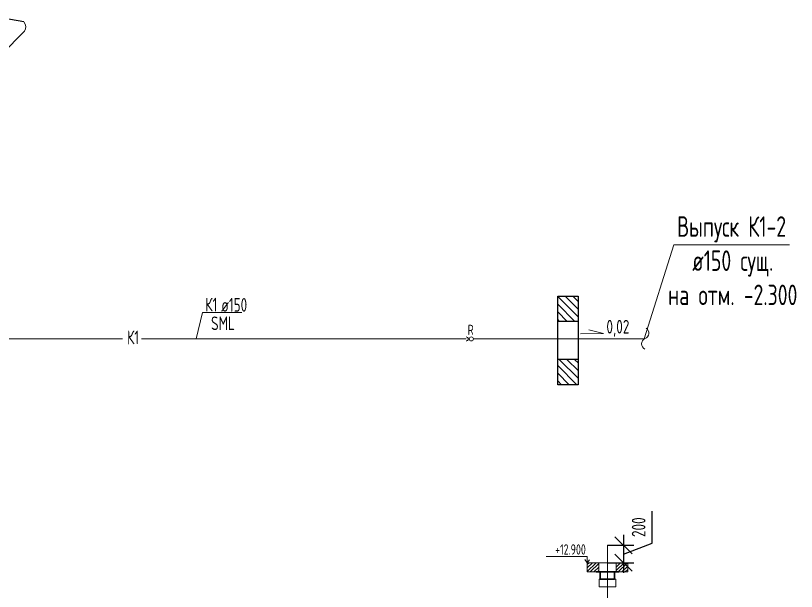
# Model space of a CAD drawing. Header units: millimetres. Extents: x -8689834 to 9419935, y -284943 to 166066.
# Drawn here: x -88731 to -77321, y -116027 to -107609 of the extents above; entities that cross this region are included whole.
import ezdxf

# ---------------------------------------------------------------- set-up
doc = ezdxf.new("R2010")
doc.units = ezdxf.units.MM
doc.header["$MEASUREMENT"] = 0
doc.layers.get('0').update_dxf_attribs({"color": 250, "lineweight": 9})
for name, color, linetype, lineweight in [('_ВК-Text К1', 7, 'Continuous', 30), ('_ВК-К1', 14, 'Continuous', 40), ('_ВК-К3', 30, 'Continuous', 40), ('_ВК-переход на SML', 3, 'Continuous', 30), ('_ВК-противопожарные муфты', 1, 'Continuous', 30), ('ВК_канализация', 32, 'Continuous', 30), ('тх разм', 250, 'Continuous', 9)]:
    doc.layers.add(name, color=color, linetype=linetype, lineweight=lineweight)
doc.layers.add('АР_Кровля дорожки', color=245, linetype='Continuous')
doc.styles.add('ISOCPEUR', font='isocpeur.ttf', dxfattribs={"width": 0.7})
doc.styles.add('ГОСТ 2.304', font='isocpeur.ttf', dxfattribs={"width": 0.7})
doc.dimstyles.new('СПДС', dxfattribs={"dimscale": 100, "dimtxt": 2.5, "dimasz": 2.5, "dimexe": 1.5, "dimexo": 0, "dimgap": 1, "dimtad": 1, "dimdec": 0, "dimrnd": 1, "dimtxsty": 'ГОСТ 2.304', "dimblk": 'OBLIQUE', "dimcen": 2.5, "dimdle": 1.5, "dimadec": 0, "dimazin": 2, "dimtfac": 0.75, "dimtdec": 0, "dimtmove": 1, "dimatfit": 3, "dimfxl": 1, "dimtolj": 1, "dimarcsym": 1})

# ---------------------------------------------------------------- blocks, each defined once
blk = doc.blocks.new('_Oblique')
at = {"color": 0, "linetype": 'ByBlock', "lineweight": -2}
blk.add_line((-0.5, -0.5), (0.5, 0.5), dxfattribs=at)
blk = doc.blocks.new('*D2192')
at = {"layer": 'тх разм', "color": 0, "lineweight": -2, "ltscale": 100, "transparency": 16777216}
for p, q in [((-79426, -115321), (-79426, -114855)), ((-79848, -115202), (-79848, -115757)), ((-80080, -115352), (-79698, -115352)), ((-79848, -115480), (-79426, -115321)), ((-80081, -115607), (-79698, -115607))]:
    blk.add_line(p, q, dxfattribs=at)
at = {"layer": 'тх разм', "color": 0, "lineweight": -2, "ltscale": 100, "transparency": 16777216, "xscale": 250, "yscale": 250, "zscale": 250}
for p, rotation in [((-79848, -115352), 90), ((-79848, -115607), 270)]:
    blk.add_blockref('_Oblique', p, dxfattribs=dict(at, rotation=rotation))
at = {"layer": 'тх разм', "color": 0, "lineweight": 13, "ltscale": 100, "transparency": 16777216, "insert": (-79626, -115088), "char_height": 250, "attachment_point": 5, "rotation": 90, "style": 'ГОСТ 2.304'}
blk.add_mtext('\\A1;{\\H0.8x;200}', dxfattribs=at)
blk = doc.blocks.new('Протв_муфта')
at = {"layer": '_ВК-противопожарные муфты', "ltscale": 200, "transparency": 33554687}
for p, q in [((-205635, 240869), (-206106, 240869)), ((-206021, 240719), (-206021, 240869)), ((-205721, 240869), (-205721, 240719)), ((-205721, 240719), (-206021, 240719))]:
    blk.add_line(p, q, dxfattribs=at)

msp = doc.modelspace()

# ---------------------------------------------------------------- hatches: boundary and pattern name
at = {"layer": '_ВК-К3', "lineweight": 25}
h = msp.add_hatch(dxfattribs=at)
h.set_pattern_fill('ANSI31', scale=25, angle=270)
h.set_pattern_definition([(315, (-36095.86, -230626.73), (56.1266, 56.1266), [])])
h.paths.add_polyline_path([(-80511.6, -113006.2), (-80511.6, -112640.3), (-80809.2, -112640.3), (-80809.2, -113006.2)])
h.paths.add_polyline_path([(-80511.6, -112078.6), (-80511.6, -111711.2), (-80809.2, -111711.2), (-80809.2, -112078.6)])
at = {"layer": '_ВК-К3', "lineweight": 13}
h = msp.add_hatch(dxfattribs=at)
h.set_pattern_fill('ANSI31', scale=11.388071, angle=180)
h.set_pattern_definition([(225, (-133955.16, -135974.796), (25.566948, -25.566948), [])])
h.paths.add_polyline_path([(-80376.3, -115742.4), (-80209.6, -115742.4), (-80209.6, -115606.9), (-80376.3, -115606.9)])
h.paths.add_polyline_path([(-79953.8, -115742.4), (-79786.4, -115742.4), (-79786.4, -115606.9), (-79953.8, -115606.9)])

# ---------------------------------------------------------------- linework, layer by layer
at = {"color": 7, "ltscale": 500}
for points in [[(-85425, -111949.5), (-85998.8, -111949.5), (-86092.2, -112335.4)], [(-80376.3, -115606.9), (-80376.3, -115516.4), (-80975.3, -115516.5)], [(-80376.3, -115606.9), (-80411.1, -115561.8)], [(-80376.3, -115606.9), (-80344.3, -115564.2)]]:
    msp.add_lwpolyline(points, dxfattribs=at)
at = {"color": 244, "ltscale": 500, "true_color": 0x991b1e}
msp.add_lwpolyline([(-80087.4, -117980.9), (-80080.6, -115352.2)], dxfattribs=at)
msp.add_arc((-88688.7, -107772.8), 106.7, 324.79097, 41.71085, dxfattribs=at)
at = {"color": 18, "ltscale": 500, "true_color": 0x000000}
for centre, start, end in [((-79562.8, -112248.9), 289.49384, 56.56652), ((-79495.9, -112407.4), 116.27435, 243.34703)]:
    msp.add_arc(centre, 86.2, start, end, dxfattribs=at)
at = {"layer": '_ВК-Text К1', "color": 7, "lineweight": 13, "ltscale": 100}
for q in [(-80478, -112258.9), (-80353.8, -112201)]:
    msp.add_line((-80140.5, -112258.4), q, dxfattribs=at)
at = {"layer": '_ВК-К3', "color": 7, "lineweight": 25}
for p, q in [((-80511.6, -112078.6), (-80809.2, -112078.6)), ((-80511.6, -112638.9), (-80809.2, -112638.9))]:
    msp.add_line(p, q, dxfattribs=at)
at = {"layer": '_ВК-К3', "color": 7, "lineweight": 13}
for p, q in [((-80209, -115742.4), (-80209, -115606.9)), ((-79954.2, -115741.9), (-79953.8, -115606.4))]:
    msp.add_line(p, q, dxfattribs=at)
at = {"layer": '_ВК-К3', "color": 7, "lineweight": 25}
msp.add_lwpolyline([(-80511.6, -111711.2), (-80511.6, -113006.2), (-80809.2, -113006.2), (-80809.2, -111711.2)], close=True, dxfattribs=at)
at = {"layer": '_ВК-К3', "color": 7, "lineweight": 13}
msp.add_lwpolyline([(-79786.4, -115742.4), (-80376.3, -115742.4), (-80376.3, -115606.9), (-79786.4, -115606.9)], close=True, dxfattribs=at)
at = {"layer": '_ВК-переход на SML', "lineweight": 13}
msp.add_lwpolyline([(-80201.3, -115847.4), (-79957.7, -115847.4), (-79957.7, -115958.7), (-80201.3, -115958.7)], close=True, dxfattribs=at)
at = {"layer": 'АР_Кровля дорожки', "color": 244, "ltscale": 500, "true_color": 0x991b1e}
for points in [[(-88609.1, -107701.8), (-89144.9, -107609.1)], [(-90909.9, -110173.3), (-88601.6, -107834.3)]]:
    msp.add_lwpolyline(points, dxfattribs=at)
at = {"layer": 'ВК_канализация', "color": 18, "lineweight": 13, "ltscale": 500, "true_color": 0x000000}
msp.add_lwpolyline([(-77419.5, -110961.9), (-79112.9, -110961.9), (-79543.2, -112335.4)], dxfattribs=at)
at = {"layer": 'ВК_канализация', "color": 244, "lineweight": 13, "ltscale": 500, "true_color": 0x991b1e}
for points in [[(-89077.5, -112335.4), (-87169.1, -112335.4)], [(-86893, -112335.4), (-84537.7, -112335.4)], [(-84537.7, -112335.4), (-82147.2, -112335.4)], [(-82100.5, -112335.4), (-82117.2, -112335.4)], [(-82040.5, -112335.4), (-79543.2, -112335.4)]]:
    msp.add_lwpolyline(points, dxfattribs=at)
msp.add_circle((-82070.5, -112335.4), 30, dxfattribs=at)
msp.add_arc((-82147.2, -112335.4), 30, 270, 90, dxfattribs=at)

# ---------------------------------------------------------------- block references
at = {"layer": '_ВК-К1', "lineweight": 13, "xscale": 0.7, "yscale": 0.7, "zscale": 0.7}
msp.add_blockref('Протв_муфта', (64027.8, -284350.8), dxfattribs=at)

# ---------------------------------------------------------------- texts
at = {"layer": 'ВК_канализация', "color": 18, "ltscale": 100, "true_color": 0x000000, "width": 5891.51, "attachment_point": 4, "style": 'ISOCPEUR'}
for s, insert, char_height in [('Выпуск К1-2', (-79064.7, -110733.6), 300), ('SML', (-85874.7, -112107.4), 200), ('0,02', (-80097.1, -112180.6), 200), ('К1', (-87102.4, -112314.2), 200)]:
    msp.add_mtext(s, dxfattribs=dict(at, insert=insert, char_height=char_height))
at = {"layer": 'ВК_канализация', "color": 18, "lineweight": 13, "ltscale": 100, "true_color": 0x000000, "insert": (-79243.4, -111441.9), "char_height": 300, "width": 1985.55, "attachment_point": 4, "style": 'ISOCPEUR'}
msp.add_mtext('\\pxi-1,l1,qc,t1,5;ø150 сущ.\\Pна отм. -2.300', dxfattribs=at)
at = {"layer": 'ВК_канализация', "color": 7, "ltscale": 100, "char_height": 200, "attachment_point": 4, "style": 'ISOCPEUR'}
for s, insert, width in [('К1', (-85959.6, -111834.9), 5891.51), ('\\pxi-1,l1,t1,5;ø150', (-85726.4, -111838), 7500)]:
    msp.add_mtext(s, dxfattribs=dict(at, insert=insert, width=width))
at = {"layer": 'ВК_канализация', "color": 7, "ltscale": 100, "insert": (-82124.1, -112203.5), "char_height": 150, "width": 7500, "attachment_point": 4, "rotation": 0.04194, "style": 'ISOCPEUR'}
msp.add_mtext('\\pxi-1,l1,t1,5;R', dxfattribs=at)
at = {"layer": 'ВК_канализация', "color": 18, "ltscale": 100, "true_color": 0x000000, "insert": (-80846, -115414), "char_height": 150, "width": 7500, "attachment_point": 4, "rotation": 0.04194, "style": 'ISOCPEUR'}
msp.add_mtext('\\pxi-1,l1,t1,5;+12.900', dxfattribs=at)

# ---------------------------------------------------------------- dimensions: what is measured, and where the dimension line sits
at = {"layer": 'тх разм', "color": 7, "lineweight": 13, "ltscale": 100}
dim = msp.add_linear_dim(base=(-79848.4, -115606.9), p1=(-80080.4, -115352.2), p2=(-80081.4, -115606.9), angle=90, text='{\\H0.8x;200}', dimstyle='СПДС', dxfattribs=at)
dim.commit()
dim.dimension.update_dxf_attribs({"geometry": '*D2192', "text_midpoint": (-79426.2, -115220.7), "dimtype": 160})

doc.saveas('drawing.dxf')
